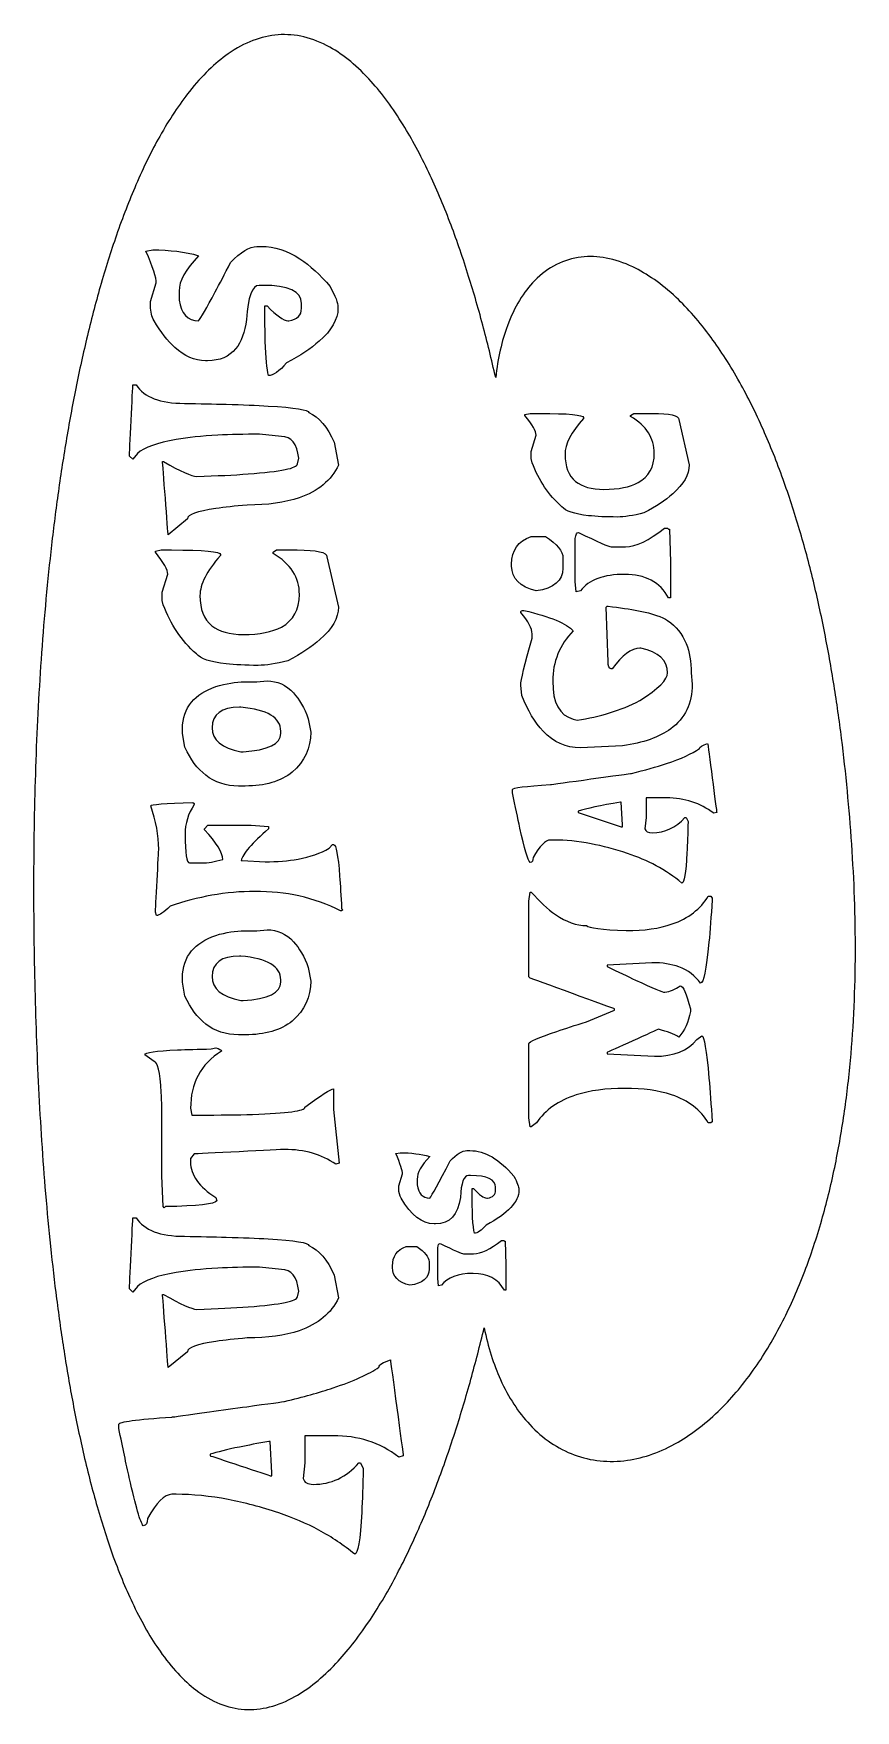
# Model space of a CAD drawing. Extents: x 0 to 189, y 0 to 432.
# Drawn here: x 31.4 to 151.6, y 187 to 432.4 of the extents above; entities that cross this region are included whole.
import ezdxf

# ---------------------------------------------------------------- set-up
doc = ezdxf.new("R2010")
doc.units = 0
doc.layers.add('mytext', color=7, linetype='CONTINUOUS')

msp = doc.modelspace()

# ---------------------------------------------------------------- linework, layer by layer
at = {"layer": 'mytext', "color": 7}
for points in [[(47.854728, 400.553872), (48.844672, 400.746352)], [(47.854728, 400.553872), (47.854728, 400.553872)], [(64.07892, 401.241336), (64.738888, 401.241336)], [(48.514696, 392.551767), (48.514696, 393.211735), (49.36716, 395.906591)], [(64.903872, 395.549119), (64.408896, 395.549119)], [(52.694488, 394.724159), (52.694488, 393.404223)], [(70.596088, 392.194295), (70.596088, 392.881759)], [(65.233856, 392.386767), (65.233856, 392.551767), (65.563832, 392.551767)], [(68.588688, 390.379375), (68.75368, 390.379375)], [(75.930832, 392.386767), (75.930832, 392.194295)], [(56.87428, 384.522175), (56.544288, 384.522175)], [(45.929824, 380.974855), (46.424792, 380.974855)], [(103.280504, 376.515679), (103.280504, 376.663783), (104.021016, 376.811879), (105.378632, 376.811879)], [(103.280584, 376.515679), (103.280504, 376.515679)], [(111.821072, 376.219471), (111.821072, 376.071375)], [(118.732504, 376.367575), (118.732504, 376.515679), (119.176816, 376.811879), (121.892024, 376.811879)], [(125.792048, 375.923271), (127.29776, 369.308039)], [(67.653736, 373.440223), (64.463888, 373.770207)], [(104.317224, 369.604239), (104.1692, 370.196647), (104.1692, 371.258047), (104.909712, 373.652367)], [(46.589792, 370.937855), (45.929824, 370.112895), (45.434856, 370.580367), (45.434856, 370.580367)], [(75.353352, 372.615263), (76.01332, 369.260431)], [(50.274608, 369.755407), (50.439608, 369.755407)], [(69.991128, 369.425423), (70.1836, 370.250383)], [(53.931928, 361.395831), (51.099568, 359.058447)], [(104.16912, 358.817463), (106.29192, 358.817463)], [(110.636248, 352.226911), (110.636248, 358.521255)], [(123.669248, 360.026967), (124.138248, 360.026967), (124.286272, 359.854175), (124.434288, 359.854175), (124.582312, 355.065535), (124.582312, 349.807911), (124.286112, 349.807911)], [(49.229656, 356.501071), (49.229656, 356.666063), (50.054624, 356.831055), (51.567048, 356.831055)], [(49.229656, 356.501071), (49.229656, 356.501071)], [(58.744176, 356.171095), (58.744176, 356.006103)], [(66.443792, 356.336087), (66.443792, 356.501071), (66.938776, 356.831055), (69.963616, 356.831055)], [(74.3084, 355.841111), (75.985824, 348.471479)], [(115.8692, 357.311759), (117.96732, 357.311759)], [(101.330504, 354.473127), (101.330504, 354.769335)], [(101.330504, 354.473127), (101.330504, 354.473127)], [(108.834344, 355.657951), (108.834344, 354.152239)], [(50.3846, 348.801463), (50.219616, 349.461431), (50.219616, 350.643871), (51.044568, 353.311231)], [(111.376528, 350.844623), (110.784112, 350.721199), (110.636096, 352.226903), (110.636248, 352.226911)], [(115.42492, 340.477471), (115.12872, 348.450303), (115.276736, 348.598407), (115.42476, 348.598407)], [(104.317224, 343.933191), (104.317224, 344.550279)], [(120.213528, 342.452167), (120.090152, 342.452167)], [(116.042024, 339.440751), (115.869224, 339.440751)], [(127.59384, 338.848343), (127.717216, 337.194535)], [(62.236504, 337.527031), (64.051424, 337.527031), (65.563832, 337.664527)], [(102.83604, 335.540727), (102.663264, 337.046431), (102.663424, 337.046431)], [(61.714032, 333.814711), (61.54904, 333.814711)], [(71.58604, 332.137303), (71.943512, 330.157399)], [(110.340048, 332.085007), (110.932456, 331.936911)], [(53.189464, 329.992407), (53.189464, 330.652375)], [(53.546944, 327.957511), (53.189464, 329.992407), (53.189464, 329.992407)], [(67.571248, 329.992407), (67.571248, 330.322391)], [(61.714032, 327.297543), (62.044016, 327.297543), (62.044016, 327.297543)], [(117.547528, 328.184983), (111.3766, 327.888783)], [(62.374, 322.2928), (61.384048, 322.2928)], [(101.453912, 321.298232), (101.453912, 321.767224)], [(48.542136, 319.40544), (48.542192, 319.40544)], [(54.729384, 319.900416), (54.894376, 319.735424), (54.894376, 319.570432)], [(101.453912, 321.298232), (101.453912, 321.298232)], [(111.05588, 318.43492), (117.350216, 316.336808), (117.523016, 316.336808), (117.523016, 316.633008), (117.350216, 319.940632), (117.22684, 319.940632)], [(123.965448, 320.55772), (120.978728, 320.55772), (120.978728, 317.694408), (120.805936, 316.0406)], [(56.4068, 315.885616), (56.4068, 316.050608), (56.901776, 316.545584), (63.25396, 316.545584), (65.783824, 316.380592), (65.783824, 316.050608)], [(111.055912, 318.607712), (111.055912, 318.43492), (111.05588, 318.43492)], [(126.655984, 317.694408), (126.82876, 317.694408), (127.124968, 317.102)], [(131.321192, 318.43492), (130.876888, 318.311504)], [(107.476736, 314.386792), (107.007752, 314.386792)], [(74.638392, 313.190752), (75.13336, 313.713224), (75.29836, 313.713224)], [(54.234408, 311.045856), (56.076816, 311.045856)], [(61.769032, 311.37584), (61.934024, 311.37584), (65.26136, 311.210848)], [(103.823544, 305.451295), (104.021016, 306.759527), (104.193808, 306.759527)], [(76.453296, 304.363687), (76.645792, 304.171199), (76.453296, 304.006207), (76.315744, 304.006207)], [(130.087008, 306.191807), (130.28448, 306.191807)], [(49.3946, 303.346239), (49.2296, 303.841215)], [(62.236504, 301.118855), (64.051424, 301.118855), (65.563832, 301.256351)], [(61.714032, 297.406543), (61.54904, 297.406543)], [(71.58604, 295.729127), (71.943512, 293.749231)], [(121.842656, 296.441743), (115.276784, 296.071487), (115.276784, 295.874015)], [(53.189464, 293.584231), (53.189464, 294.244199)], [(53.546944, 291.549343), (53.189464, 293.584239), (53.189464, 293.584231)], [(67.571248, 293.584231), (67.571248, 293.914215)], [(104.021016, 294.195527), (103.823544, 294.368311)], [(61.714032, 290.889367), (62.044016, 290.889367), (62.044016, 290.889367)], [(112.265376, 287.802439), (116.38756, 289.505623), (116.38756, 289.678407)], [(127.470536, 289.678407), (127.470536, 289.308151)], [(62.374, 285.884623), (61.384048, 285.884623)], [(128.40852, 285.185967), (129.149032, 285.753695)], [(49.037112, 281.979815), (47.68968, 282.969767), (47.689736, 282.969767)], [(57.396744, 283.822223), (58.056712, 283.987215)], [(115.276784, 283.310007), (115.276784, 283.112535), (122.21292, 282.742287)], [(75.270864, 277.965015), (75.270864, 274.967663), (76.123304, 267.103063), (75.60084, 266.938071)], [(54.371912, 275.132655), (54.564384, 274.142711), (55.554344, 274.142711)], [(50.714584, 260.750879), (50.522096, 260.585887), (50.384544, 260.750879), (50.192064, 265.260655), (50.192064, 272.630287)], [(104.959, 272.992223), (104.193808, 272.424495), (104.021016, 272.424495), (103.823544, 273.732735), (103.823544, 273.732735)], [(130.654744, 273.165007), (130.457272, 272.992223), (130.087008, 272.992223)], [(54.894376, 268.450495), (54.371912, 267.790527), (54.371912, 267.268055)], [(84.409992, 268.506743), (85.04388, 268.629999)], [(84.409992, 268.506743), (84.409992, 268.506743)], [(94.7988, 268.946943), (95.221392, 268.946943)], [(84.832592, 263.382775), (84.832592, 263.805367), (85.37844, 265.530967)], [(95.327032, 265.302063), (95.010088, 265.302063)], [(87.509024, 264.773815), (87.509024, 263.928623)], [(95.538336, 263.277127), (95.538336, 263.382775), (95.749632, 263.382775)], [(98.97192, 263.153871), (98.97192, 263.594071)], [(102.387904, 263.277127), (102.387904, 263.153871)], [(58.056712, 262.070815), (58.221712, 261.603335)], [(97.686528, 261.991735), (97.792176, 261.991735)], [(45.929824, 259.100959), (46.424792, 259.100959)], [(90.185464, 258.241199), (89.97416, 258.241199)], [(99.83472, 255.793671), (100.16928, 255.793671), (100.274928, 255.670415), (100.380568, 255.670415), (100.486224, 252.254431), (100.486224, 248.503903), (100.274928, 248.503903)], [(85.924296, 254.930871), (87.438592, 254.930871)], [(90.537624, 250.229495), (90.537624, 254.719575)], [(94.270552, 253.856775), (95.767248, 253.856775)], [(67.653736, 251.566343), (64.463888, 251.896327)], [(75.353352, 250.741383), (76.01332, 247.386551)], [(83.899352, 251.831839), (83.899352, 252.043135)], [(83.899352, 251.831839), (83.899352, 251.831839)], [(89.252224, 252.677031), (89.252224, 251.602935)], [(46.589792, 249.063967), (45.929824, 248.239007), (45.434856, 248.706487), (45.434856, 248.706487)], [(50.274608, 247.881527), (50.439608, 247.881527)], [(69.991128, 247.551543), (70.1836, 248.376503)], [(91.065864, 249.243439), (90.643272, 249.155399), (90.537624, 250.229495), (90.537624, 250.229495)], [(53.931928, 239.521943), (51.099568, 237.18456)], [(43.894928, 228.275008), (43.894928, 228.90748)], [(43.894928, 228.275008), (43.894928, 228.275008)], [(66.031328, 221.372856), (66.251312, 221.372856), (66.251312, 221.785336), (66.031328, 226.377608), (65.838832, 226.377608)], [(75.243352, 227.230064), (71.06356, 227.230064), (71.06356, 223.24276), (70.843568, 220.960376)], [(57.259264, 224.507696), (57.259264, 224.287712), (57.259264, 224.287712)], [(85.472848, 224.287712), (84.840376, 224.095216)], [(78.98316, 223.24276), (79.203152, 223.24276), (79.615632, 222.4178)], [(52.254512, 218.650496), (51.62204, 218.650496)]]:
    msp.add_lwpolyline(points, dxfattribs=at)
for points in [[(67.163771, 432.20924), (64.706123, 432.024972), (62.261613, 431.092794), (59.871345, 429.419649)], [(74.739815, 430.399029), (72.230353, 431.797769), (69.690121, 432.398659), (67.163771, 432.20924)], [(59.871345, 429.419649), (57.944747, 428.071064), (56.053389, 426.241098), (54.218796, 423.933386)], [(80.797155, 425.377166), (78.814703, 427.585087), (76.787503, 429.257676), (74.739815, 430.399029)], [(85.474687, 419.019104), (83.952754, 421.4852), (82.389387, 423.603847), (80.797155, 425.377166)], [(54.218796, 423.933386), (52.725102, 422.054488), (51.269038, 419.858896), (49.86222, 417.348571)], [(49.86222, 417.348571), (48.664744, 415.211795), (47.502948, 412.846986), (46.383998, 410.255352)], [(89.217535, 412.062025), (88.004177, 414.627421), (86.754072, 416.946027), (85.474687, 419.019104)], [(46.383998, 410.255352), (45.399066, 407.974121), (44.447331, 405.517147), (43.533678, 402.885253)], [(92.302565, 404.788047), (91.305456, 407.400875), (90.275463, 409.825256), (89.217535, 412.062025)], [(43.533678, 402.885253), (42.710607, 400.514291), (41.918442, 398.001374), (41.160756, 395.347105)], [(94.895991, 397.323073), (94.060192, 399.962598), (93.194536, 402.450724), (92.302565, 404.788047)], [(49.36716, 395.906591), (49.36716, 396.658229), (48.863016, 398.207322), (47.854728, 400.553872)], [(48.844672, 400.746352), (51.301221, 400.746352), (53.537779, 400.462203), (55.554344, 399.893904)], [(60.229104, 398.903952), (61.695701, 400.462208), (62.978973, 401.241336), (64.07892, 401.241336)], [(64.738888, 401.241336), (66.636102, 401.241336), (68.513453, 400.636917), (70.37094, 399.428079)], [(119.050865, 398.243091), (116.412352, 399.502202), (113.8607, 399.967088), (111.508233, 399.691002)], [(55.554344, 399.893904), (53.647773, 397.895669), (52.694488, 396.172421), (52.694488, 394.724159)], [(57.983767, 394.589358), (58.617266, 395.78153), (59.365712, 397.219728), (60.229104, 398.903952)], [(70.37094, 399.428079), (71.851877, 398.464297), (73.320188, 397.116313), (74.775872, 395.384127)], [(111.508233, 399.691002), (108.956947, 399.391583), (106.639936, 398.220651), (104.700477, 396.246132)], [(125.383614, 393.771844), (123.255398, 395.770926), (121.126261, 397.252703), (119.050865, 398.243091)], [(41.160756, 395.347105), (40.466799, 392.916089), (39.801764, 390.366499), (39.168396, 387.6988)], [(64.408896, 395.549119), (63.363952, 395.549119), (62.749819, 393.880869), (62.566496, 390.544367)], [(70.596088, 392.881759), (70.596088, 394.659999), (68.698683, 395.549119), (64.903872, 395.549119)], [(74.775872, 395.384127), (75.545845, 393.954197), (75.930832, 392.955077), (75.930832, 392.386767)], [(97.102539, 389.734376), (96.39357, 392.389813), (95.657162, 394.919228), (94.895991, 397.323073)], [(104.700477, 396.246132), (103.076108, 394.592398), (101.71658, 392.374973), (100.706069, 389.633763)], [(52.694488, 393.404223), (53.006136, 391.387658), (53.959421, 390.379375), (55.554344, 390.379375)], [(55.554344, 390.379375), (55.897401, 390.783695), (56.707209, 392.187022), (57.983767, 394.589358)], [(130.49772, 387.918367), (128.81268, 390.214424), (127.098446, 392.161064), (125.383614, 393.771844)], [(49.037168, 390.379375), (48.688853, 390.929349), (48.514696, 391.653479), (48.514696, 392.551767)], [(52.077117, 386.455096), (51.025625, 387.409645), (50.012308, 388.717738), (49.037168, 390.379375)], [(62.566496, 390.544367), (62.322091, 388.698699), (61.789046, 387.277273), (60.967362, 386.280089)], [(65.306375, 387.355366), (65.258029, 388.776774), (65.233856, 390.453907), (65.233856, 392.386767)], [(65.563832, 392.551767), (66.957101, 391.103506), (67.965387, 390.379375), (68.588688, 390.379375)], [(68.75368, 390.379375), (69.981952, 390.562703), (70.596088, 391.167677), (70.596088, 392.194295)], [(75.930832, 392.194295), (75.930832, 390.595291), (75.012739, 388.986197), (73.176553, 387.367015)], [(39.168396, 387.6988), (38.58126, 385.225822), (38.021336, 382.651348), (37.490811, 379.975747)], [(98.993056, 382.060719), (98.387652, 384.726158), (97.756779, 387.283925), (97.102539, 389.734376)], [(100.706069, 389.633763), (99.896816, 387.438506), (99.311401, 384.907326), (98.993056, 382.060719)], [(134.678973, 381.360085), (133.317374, 383.799801), (131.917916, 385.983189), (130.49772, 387.918367)], [(56.544288, 384.522175), (54.985658, 384.522175), (53.496601, 385.166482), (52.077117, 386.455096)], [(60.967362, 386.280089), (60.001675, 385.108146), (58.637315, 384.522175), (56.87428, 384.522175)], [(65.756328, 382.349783), (65.537781, 383.292987), (65.387797, 384.961514), (65.306375, 387.355366)], [(73.176553, 387.367015), (71.981293, 386.313013), (70.397007, 385.254735), (68.423696, 384.192183)], [(68.423696, 384.192183), (67.342085, 382.963917), (66.452963, 382.349783), (65.756328, 382.349783)], [(45.68234, 375.777611), (45.806082, 378.376233), (45.929824, 380.974855), (45.929824, 380.974855)], [(46.424792, 380.974855), (47.598067, 379.178274), (49.944616, 378.279983), (53.46444, 378.279983)], [(138.140784, 374.393137), (137.023145, 376.91366), (135.865432, 379.234186), (134.678973, 381.360085)], [(37.490811, 379.975747), (36.994336, 377.471869), (36.523608, 374.879428), (36.080418, 372.198727)], [(53.46444, 378.279983), (55.715508, 378.245979), (57.757805, 378.20283), (59.591332, 378.150535)], [(59.591332, 378.150535), (61.989966, 378.082123), (64.031309, 377.998058), (65.71536, 377.898342)], [(65.71536, 377.898342), (69.684144, 377.663342), (71.668536, 377.341411), (71.668536, 376.932551)], [(45.434856, 370.580367), (45.434856, 370.580367), (45.558598, 373.178989), (45.68234, 375.777611)], [(71.668536, 376.932551), (73.171789, 376.272583), (74.400061, 374.833487), (75.353352, 372.615263)], [(104.909712, 373.652367), (104.909712, 374.195407), (104.366669, 375.149845), (103.280584, 376.515679)], [(105.378632, 376.811879), (109.673592, 376.811879), (111.821072, 376.61441), (111.821072, 376.219471)], [(111.821072, 376.071375), (110.027392, 374.047311), (109.130552, 372.294767), (109.130552, 370.813743)], [(122.188224, 370.961847), (122.188224, 373.199837), (121.036317, 375.001746), (118.732504, 376.367575)], [(121.892024, 376.811879), (124.49204, 376.811879), (125.792048, 376.515677), (125.792048, 375.923271)], [(52.275271, 372.995411), (49.516763, 372.524353), (47.621603, 371.838501), (46.589792, 370.937855)], [(58.353268, 373.621275), (55.999901, 373.4941), (53.973902, 373.285479), (52.275271, 372.995411)], [(64.463888, 373.770207), (62.227474, 373.770207), (60.190601, 373.720563), (58.353268, 373.621275)], [(70.1836, 370.250383), (69.945285, 372.376943), (69.101997, 373.440223), (67.653736, 373.440223)], [(141.028046, 367.166591), (140.102875, 369.737129), (139.137774, 372.144707), (138.140784, 374.393137)], [(36.080418, 372.198727), (35.662723, 369.672234), (35.269489, 367.067343), (34.902217, 364.384308)], [(109.130552, 370.813743), (109.130552, 369.033642), (109.649604, 367.718665), (110.687709, 366.868815)], [(119.830417, 366.693782), (121.402288, 367.554711), (122.188224, 368.977399), (122.188224, 370.961847)], [(50.687088, 364.406927), (50.480848, 367.081167), (50.274608, 369.755407), (50.274608, 369.755407)], [(50.439608, 369.755407), (52.896141, 368.343813), (54.509392, 367.619682), (55.27936, 367.583015)], [(62.787138, 367.95707), (67.589798, 368.307379), (69.991128, 368.79683), (69.991128, 369.425423)], [(76.01332, 369.260431), (74.950335, 367.018698), (73.029369, 365.420451), (70.250422, 364.46569)], [(108.661552, 363.161791), (106.752683, 364.840287), (105.304573, 366.98777), (104.317224, 369.604239)], [(127.29776, 369.308039), (127.29776, 367.877926), (126.494602, 366.453807), (124.888287, 365.035681)], [(55.27936, 367.583015), (58.223988, 367.682087), (60.726581, 367.806772), (62.787138, 367.95707)], [(110.687709, 366.868815), (111.636091, 366.092415), (113.017682, 365.704215), (114.83248, 365.704215)], [(114.83248, 365.704215), (116.959947, 365.704215), (118.625926, 366.034071), (119.830417, 366.693782)], [(143.44061, 359.768101), (142.67326, 362.370186), (141.867073, 364.835401), (141.028046, 367.166591)], [(34.902217, 364.384308), (34.553933, 361.839993), (34.228996, 359.225406), (33.928684, 356.540762)], [(51.099568, 359.058447), (51.099568, 359.058447), (50.893328, 361.732687), (50.687088, 364.406927)], [(62.648984, 363.403231), (60.849247, 363.255618), (59.328192, 363.089543), (58.08582, 362.905007)], [(70.250422, 364.46569), (68.188813, 363.757384), (65.655001, 363.403231), (62.648984, 363.403231)], [(112.579496, 361.851211), (110.515195, 362.082483), (109.209213, 362.519343), (108.661552, 363.161791)], [(124.888287, 365.035681), (123.833005, 364.104032), (122.431085, 363.17497), (120.682528, 362.248495)], [(58.08582, 362.905007), (55.316559, 362.493673), (53.931928, 361.990615), (53.931928, 361.395831)], [(116.782504, 361.656087), (115.141595, 361.656087), (113.740592, 361.721128), (112.579496, 361.851211)], [(120.682528, 362.248495), (119.102768, 361.853557), (117.80276, 361.656087), (116.782504, 361.656087)], [(101.330504, 354.769335), (101.330504, 356.776941), (102.276709, 358.126317), (104.16912, 358.817463)], [(106.29192, 358.817463), (107.986869, 357.682013), (108.834344, 356.628842), (108.834344, 355.657951)], [(110.636248, 358.521255), (110.702072, 359.113666), (110.850176, 359.409871), (111.08056, 359.409871)], [(111.08056, 359.409871), (113.943867, 358.01113), (115.54008, 357.311759), (115.8692, 357.311759)], [(117.96732, 357.311759), (119.497704, 357.311759), (121.398347, 358.216829), (123.669248, 360.026967)], [(145.451801, 352.250687), (144.817255, 354.873392), (144.14531, 357.378462), (143.44061, 359.768101)], [(33.928684, 356.540762), (33.642548, 353.982843), (33.378768, 351.361326), (33.138449, 348.676395)], [(51.044568, 353.311231), (51.044568, 353.916202), (50.439597, 354.979482), (49.229656, 356.501071)], [(51.567048, 356.831055), (56.3518, 356.831055), (58.744176, 356.611069), (58.744176, 356.171095)], [(58.744176, 356.006103), (56.745952, 353.751213), (55.74684, 351.79881), (55.74684, 350.148895)], [(70.293608, 350.313887), (70.293608, 352.807093), (69.010336, 354.814493), (66.443792, 356.336087)], [(69.963616, 356.831055), (72.860139, 356.831055), (74.3084, 356.501074), (74.3084, 355.841111)], [(104.909632, 350.844623), (102.523547, 351.437034), (101.330504, 352.646535), (101.330504, 354.473127)], [(108.834344, 354.152239), (108.834344, 352.325647), (107.526107, 351.223109), (104.909632, 350.844623)], [(117.843656, 353.263631), (114.782877, 353.263631), (112.627168, 352.457295), (111.376528, 350.844623)], [(124.286112, 349.807911), (123.019008, 352.111725), (120.871523, 353.263631), (117.843656, 353.263631)], [(147.117011, 344.648623), (146.596577, 347.284986), (146.040272, 349.818422), (145.451801, 352.250687)], [(33.138449, 348.676395), (32.908588, 346.108301), (32.700192, 343.482194), (32.514228, 340.798237)], [(52.359476, 344.910644), (51.57917, 346.08339), (50.920878, 347.38033), (50.3846, 348.801463)], [(55.74684, 350.148895), (55.74684, 348.165792), (56.325086, 346.700856), (57.481577, 345.754089)], [(67.66692, 345.559095), (69.418045, 346.518204), (70.293608, 348.103134), (70.293608, 350.313887)], [(75.985824, 348.471479), (75.985824, 346.878278), (75.091073, 345.291754), (73.301572, 343.711907)], [(115.42476, 348.598407), (117.150375, 348.400487), (118.637712, 348.178159), (119.886772, 347.931421)], [(102.663424, 347.685111), (102.663424, 347.882583), (102.819752, 347.981319), (103.132408, 347.981319)], [(104.317224, 344.550279), (104.317224, 345.340157), (103.765957, 346.385101), (102.663424, 347.685111)], [(103.132408, 347.981319), (106.999523, 347.076247), (109.402069, 346.080671), (110.340048, 344.994591)], [(119.886772, 347.931421), (121.960964, 347.521689), (123.378081, 347.044647), (124.13812, 346.500295)], [(124.13812, 346.500295), (125.371864, 345.663112), (126.275259, 344.542773), (126.848305, 343.139277)], [(55.224352, 341.624319), (54.134597, 342.582556), (53.179638, 343.677998), (52.359476, 344.910644)], [(57.481577, 345.754089), (58.538115, 344.889149), (60.077264, 344.456679), (62.099024, 344.456679)], [(62.099024, 344.456679), (64.469105, 344.456679), (66.32507, 344.824151), (67.66692, 345.559095)], [(73.301572, 343.711907), (72.125945, 342.674013), (70.564149, 341.639001), (68.616184, 340.606871)], [(102.663424, 337.046431), (102.663424, 337.754031), (103.214691, 340.049618), (104.317224, 343.933191)], [(110.340048, 344.994591), (109.344575, 343.958321), (108.595905, 342.833041), (108.094036, 341.61875)], [(148.479185, 336.985647), (148.058475, 339.630833), (147.603409, 342.18468), (147.117011, 344.648623)], [(59.589102, 340.164279), (57.289389, 340.421925), (55.834472, 340.908605), (55.224352, 341.624319)], [(108.094036, 341.61875), (107.583767, 340.384131), (107.328632, 339.057497), (107.328632, 337.638847)], [(120.090152, 342.452167), (118.823048, 342.452167), (117.473672, 341.448362), (116.042024, 339.440751)], [(124.138248, 338.848343), (124.138248, 340.691394), (122.830008, 341.892669), (120.213528, 342.452167)], [(126.848305, 343.139277), (127.345328, 341.921976), (127.59384, 340.491665), (127.59384, 338.848343)], [(32.514228, 340.798237), (32.335716, 338.221831), (32.177875, 335.592118), (32.041561, 332.909244)], [(64.271416, 339.946903), (62.44338, 339.946903), (60.882608, 340.019362), (59.589102, 340.164279)], [(68.616184, 340.606871), (66.856275, 340.166893), (65.408019, 339.946903), (64.271416, 339.946903)], [(115.869224, 339.440751), (115.573021, 339.506575), (115.42492, 339.852149), (115.42492, 340.477471)], [(120.09012, 334.800215), (122.788872, 336.54453), (124.138248, 337.893906), (124.138248, 338.848343)], [(54.529877, 334.578208), (55.339092, 335.536926), (56.514704, 336.29071), (58.056712, 336.839559)], [(58.056712, 336.839559), (59.578312, 337.297874), (60.971576, 337.527031), (62.236504, 337.527031)], [(65.563832, 337.664527), (67.059398, 337.664527), (68.348957, 337.081325), (69.432507, 335.91492)], [(107.328632, 337.638847), (107.328632, 334.462874), (108.332437, 332.611594), (110.340048, 332.085007)], [(127.717216, 337.194535), (127.717216, 334.375588), (126.675366, 332.196418), (124.591667, 330.657024)], [(149.572341, 329.280212), (149.24001, 331.930246), (148.874786, 334.498327), (148.479185, 336.985647)], [(53.189464, 330.652375), (53.189464, 332.210894), (53.636268, 333.519505), (54.529877, 334.578208)], [(61.54904, 333.814711), (58.872512, 333.814711), (57.534248, 332.815597), (57.534248, 330.817367)], [(67.571248, 330.322391), (67.571248, 332.30229), (65.618843, 333.466397), (61.714032, 333.814711)], [(69.432507, 335.91492), (70.27485, 335.008166), (70.992694, 333.74896), (71.58604, 332.137303)], [(105.930526, 330.295217), (104.727614, 331.551689), (103.696119, 333.300192), (102.83604, 335.540727)], [(115.631046, 332.989279), (117.197158, 333.472213), (118.683516, 334.075858), (120.09012, 334.800215)], [(32.041561, 332.909244), (31.910313, 330.326066), (31.799022, 327.693604), (31.708452, 325.011987)], [(110.932456, 331.936911), (112.571197, 332.1779), (114.137394, 332.52869), (115.631046, 332.989279)], [(57.534248, 330.817367), (57.534248, 329.039122), (58.927509, 327.865847), (61.714032, 327.297543)], [(62.044016, 327.297543), (65.728837, 327.554194), (67.571248, 328.452482), (67.571248, 329.992407)], [(71.943512, 330.157399), (71.943512, 327.865853), (71.045227, 325.913453), (69.248656, 324.3002)], [(111.3766, 327.888783), (109.281787, 327.888783), (107.466429, 328.690928), (105.930526, 330.295217)], [(124.591667, 330.657024), (122.916769, 329.419645), (120.568723, 328.595631), (117.547528, 328.184983)], [(150.424436, 321.54491), (150.171208, 324.197236), (149.886468, 326.775335), (149.572341, 329.280212)], [(56.592554, 323.873947), (55.383617, 324.815037), (54.368414, 326.176225), (53.546944, 327.957511)], [(123.96156, 325.578075), (126.120273, 326.298347), (127.726014, 327.027442), (128.778784, 327.765359)], [(128.778784, 327.765359), (128.778784, 328.012197), (129.181947, 328.259034), (129.988272, 328.505871)], [(129.988272, 328.505871), (129.988272, 328.505871), (130.321502, 325.988133), (130.654732, 323.470395)], [(31.708452, 325.011987), (31.621057, 322.42435), (31.552956, 319.790943), (31.504837, 317.111882)], [(69.248656, 324.3002), (67.525408, 322.961933), (65.233856, 322.2928), (62.374, 322.2928)], [(112.931844, 323.322296), (115.89389, 323.729576), (118.855936, 324.136856), (118.855936, 324.136856)], [(118.855936, 324.136856), (120.80791, 324.613272), (122.509785, 325.093678), (123.96156, 325.578075)], [(61.384048, 322.2928), (59.543828, 322.2928), (57.946663, 322.819849), (56.592554, 323.873947)], [(101.453912, 321.767224), (101.453912, 322.030514), (103.305192, 322.277352), (107.007752, 322.507736)], [(107.007752, 322.507736), (107.007752, 322.507736), (109.969798, 322.915016), (112.931844, 323.322296)], [(130.654732, 323.470395), (130.987962, 320.952657), (131.321192, 318.43492), (131.321192, 318.43492)], [(151.058696, 313.788352), (150.876895, 316.441362), (150.66487, 319.026594), (150.424436, 321.54491)], [(49.724576, 313.053256), (49.724576, 315.05149), (49.330429, 317.168885), (48.542136, 319.40544)], [(48.542192, 319.40544), (48.542192, 319.588762), (50.604589, 319.753754), (54.729384, 319.900416)], [(54.894376, 319.570432), (54.014424, 318.250496), (53.574448, 316.802234), (53.574448, 315.225648)], [(102.543236, 316.143168), (102.222193, 317.564547), (101.859085, 319.282901), (101.453912, 321.298232)], [(117.22684, 319.940632), (114.314157, 319.446957), (112.257181, 319.00265), (111.055912, 318.607712)], [(130.876888, 318.311504), (128.935101, 319.808981), (126.631288, 320.55772), (123.965448, 320.55772)], [(31.504837, 317.111882), (31.458288, 314.520252), (31.430437, 311.8859), (31.421907, 309.208929)], [(121.867344, 315.448192), (123.759755, 315.448192), (125.355968, 316.19693), (126.655984, 317.694408)], [(127.124968, 317.102), (127.085708, 315.310794), (127.031814, 313.786673), (126.963285, 312.529636)], [(53.574448, 315.225648), (53.574448, 312.43912), (53.794435, 311.045856), (54.234408, 311.045856)], [(59.074168, 311.540832), (59.074168, 312.549114), (58.185045, 313.997376), (56.4068, 315.885616)], [(65.783824, 316.050608), (63.345621, 313.942378), (62.007357, 312.384122), (61.769032, 311.37584)], [(104.021016, 311.103864), (103.718788, 311.439679), (103.226194, 313.119447), (102.543236, 316.143168)], [(107.007752, 314.386792), (106.267235, 314.386792), (105.41976, 313.53932), (104.465328, 311.844376)], [(112.944601, 313.838469), (111.027121, 314.204017), (109.2045, 314.386792), (107.476736, 314.386792)], [(120.805936, 316.0406), (120.921131, 315.645661), (121.274933, 315.448192), (121.867344, 315.448192)], [(49.477088, 308.447235), (49.600832, 310.750245), (49.724576, 313.053256), (49.724576, 313.053256)], [(70.086486, 311.601749), (71.878314, 311.927643), (73.395616, 312.457311), (74.638392, 313.190752)], [(75.29836, 313.713224), (75.645359, 313.713224), (75.9383, 312.181549), (76.177184, 309.118199)], [(104.465328, 311.844376), (104.465328, 311.350701), (104.317224, 311.103864), (104.021016, 311.103864)], [(118.26352, 312.436784), (116.416114, 313.047431), (114.643141, 313.514659), (112.944601, 313.838469)], [(122.452481, 310.633906), (121.155258, 311.332021), (119.758938, 311.93298), (118.26352, 312.436784)], [(126.963285, 312.529636), (126.802018, 309.57151), (126.559707, 308.092447), (126.236352, 308.092447)], [(151.468515, 305.879843), (151.37965, 308.451895), (151.243884, 311.087892), (151.058696, 313.788352)], [(31.421907, 309.208929), (31.41364, 306.614327), (31.423522, 303.979689), (31.45212, 301.305111)], [(56.076816, 311.045856), (56.901776, 311.045856), (57.900893, 311.210848), (59.074168, 311.540832)], [(65.26136, 311.210848), (67.045278, 311.210848), (68.653653, 311.341148), (70.086486, 311.601749)], [(126.236352, 308.092447), (125.08594, 309.048306), (123.82465, 309.895459), (122.452481, 310.633906)], [(49.2296, 303.841215), (49.2296, 303.841215), (49.353344, 306.144225), (49.477088, 308.447235)], [(63.776368, 306.866063), (61.686044, 306.866063), (59.588595, 306.67843), (57.484021, 306.303164)], [(70.225308, 306.203178), (68.203141, 306.645102), (66.053494, 306.866063), (63.776368, 306.866063)], [(76.177184, 309.118199), (76.279051, 307.811888), (76.371089, 306.227051), (76.453296, 304.363687)], [(104.193808, 306.759527), (105.414351, 305.370636), (106.603497, 304.277767), (107.761246, 303.480918)], [(51.374496, 304.693671), (50.457877, 303.795383), (49.797912, 303.346239), (49.3946, 303.346239)], [(57.484021, 306.303164), (55.454141, 305.941217), (53.417633, 305.404719), (51.374496, 304.693671)], [(76.315744, 304.006207), (74.433487, 304.994868), (72.403342, 305.727192), (70.225308, 306.203178)], [(103.823544, 299.909803), (103.823544, 302.680549), (103.823544, 305.451295), (103.823544, 305.451295)], [(124.807865, 302.103981), (127.19049, 302.934521), (128.950205, 304.29713), (130.087008, 306.191807)], [(130.654744, 305.624079), (130.502177, 303.192871), (130.344459, 301.125215), (130.181589, 299.421114)], [(130.28448, 306.191807), (130.531323, 306.191807), (130.654744, 306.002565), (130.654744, 305.624079)], [(151.596155, 297.962105), (151.603711, 300.530763), (151.562147, 303.169808), (151.468515, 305.879843)], [(107.761246, 303.480918), (109.319499, 302.408412), (110.820876, 301.872159), (112.265376, 301.872159)], [(112.265376, 301.872159), (112.545131, 301.543039), (114.486915, 301.296202), (118.090728, 301.131647)], [(118.090728, 301.131647), (120.709222, 301.131647), (122.948267, 301.455758), (124.807865, 302.103981)], [(31.45212, 301.305111), (31.480284, 298.675776), (31.523249, 296.096052), (31.580581, 293.565515)], [(54.529877, 298.170034), (55.339092, 299.128753), (56.514704, 299.882539), (58.056712, 300.431391)], [(58.056712, 300.431391), (59.578312, 300.889701), (60.971576, 301.118855), (62.236504, 301.118855)], [(65.563832, 301.256351), (67.059398, 301.256351), (68.348957, 300.673149), (69.432507, 299.506744)], [(69.432507, 299.506744), (70.27485, 298.59999), (70.992694, 297.340784), (71.58604, 295.729127)], [(103.823544, 294.368311), (103.823544, 294.368311), (103.823544, 297.139057), (103.823544, 299.909803)], [(130.181589, 299.421114), (129.799876, 295.427256), (129.389866, 293.430327), (128.95156, 293.430327)], [(53.189464, 294.244199), (53.189464, 295.802718), (53.636268, 297.11133), (54.529877, 298.170034)], [(61.54904, 297.406543), (58.872512, 297.406543), (57.534248, 296.407426), (57.534248, 294.409191)], [(67.571248, 293.914215), (67.571248, 295.894114), (65.618843, 297.058223), (61.714032, 297.406543)], [(151.410759, 290.045815), (151.5252, 292.606288), (151.588162, 295.244813), (151.596155, 297.962105)], [(115.276784, 295.874015), (116.903065, 295.091755), (118.295965, 294.431818), (119.455484, 293.894204)], [(125.794659, 295.820097), (124.677747, 296.234528), (123.360413, 296.441743), (121.842656, 296.441743)], [(128.95156, 293.430327), (128.188334, 294.525789), (127.136033, 295.322378), (125.794659, 295.820097)], [(31.580581, 293.565515), (31.640219, 290.933203), (31.715403, 288.354114), (31.805646, 285.827772)], [(57.534248, 294.409191), (57.534248, 292.630946), (58.927509, 291.457671), (61.714032, 290.889367)], [(62.044016, 290.889367), (65.728837, 291.146023), (67.571248, 292.044311), (67.571248, 293.584231)], [(71.943512, 293.749231), (71.943512, 291.457679), (71.045227, 289.505277), (69.248656, 287.892023)], [(110.204288, 291.936967), (107.112652, 293.066247), (104.021016, 294.195527), (104.021016, 294.195527)], [(119.455484, 293.894204), (122.003529, 292.712798), (123.424573, 292.122095), (123.718616, 292.122095)], [(123.718616, 292.122095), (124.492045, 292.204373), (125.240787, 292.517031), (125.96484, 293.060071)], [(125.96484, 293.060071), (126.409139, 293.060071), (126.911037, 291.93285), (127.470536, 289.678407)], [(56.592554, 287.465773), (55.383617, 288.406864), (54.368414, 289.768054), (53.546944, 291.549343)], [(116.38756, 289.678407), (116.38756, 289.678407), (113.295924, 290.807687), (110.204288, 291.936967)], [(150.87559, 282.145219), (151.109339, 284.691152), (151.289126, 287.324397), (151.410759, 290.045815)], [(61.384048, 285.884623), (59.543828, 285.884623), (57.946663, 286.411673), (56.592554, 287.465773)], [(69.248656, 287.892023), (67.525408, 286.553757), (65.233856, 285.884623), (62.374, 285.884623)], [(107.953696, 286.394038), (109.13676, 286.79885), (110.573987, 287.268317), (112.265376, 287.802439)], [(127.470536, 289.308151), (127.190792, 287.728391), (126.623069, 286.477749), (125.767368, 285.556223)], [(31.805646, 285.827772), (31.899786, 283.192348), (32.010312, 280.614324), (32.136672, 278.093159)], [(103.823544, 284.618247), (103.823544, 284.859959), (105.200261, 285.451889), (107.953696, 286.394038)], [(119.028708, 285.000843), (117.152746, 284.155425), (115.276784, 283.310007), (115.276784, 283.310007)], [(122.780632, 286.691679), (122.780632, 286.691679), (120.90467, 285.846261), (119.028708, 285.000843)], [(122.21292, 282.742287), (125.043315, 282.742287), (127.108515, 283.556847), (128.40852, 285.185967)], [(125.767368, 285.556223), (125.092675, 285.984074), (124.097096, 286.362559), (122.780632, 286.691679)], [(129.149032, 285.753695), (129.473118, 285.753695), (129.817558, 283.677702), (130.182352, 279.525717)], [(47.689736, 282.969767), (47.689736, 283.291736), (49.286626, 283.527754), (52.480405, 283.67782)], [(52.480405, 283.67782), (53.832836, 283.741367), (55.471616, 283.789501), (57.396744, 283.822223)], [(58.88168, 283.492239), (57.354202, 282.551535), (56.214746, 281.369499), (55.463313, 279.946131)], [(58.056712, 283.987215), (58.606691, 283.840554), (58.88168, 283.675562), (58.88168, 283.492239)], [(103.823544, 279.175491), (103.823544, 281.896869), (103.823544, 284.618247), (103.823544, 284.618247)], [(50.085616, 277.445402), (49.922828, 280.468344), (49.573326, 281.979815), (49.037112, 281.979815)], [(55.463313, 279.946131), (54.735712, 278.567906), (54.371912, 276.963414), (54.371912, 275.132655)], [(149.946629, 274.282449), (150.314479, 276.804393), (150.625837, 279.424967), (150.87559, 282.145219)], [(32.136672, 278.093159), (32.268883, 275.455243), (32.418427, 272.879575), (32.58467, 270.365533)], [(50.192064, 272.630287), (50.192064, 274.522562), (50.156581, 276.127601), (50.085616, 277.445402)], [(71.091072, 275.297647), (73.474283, 277.075893), (74.867547, 277.965015), (75.270864, 277.965015)], [(103.823544, 273.732735), (103.823544, 273.732735), (103.823544, 276.454113), (103.823544, 279.175491)], [(117.893256, 278.052383), (115.127672, 278.052383), (112.747777, 277.730974), (110.753573, 277.088156)], [(124.715389, 277.102662), (122.833588, 277.735809), (120.559544, 278.052383), (117.893256, 278.052383)], [(130.182352, 279.525717), (130.336196, 277.774706), (130.49366, 275.654469), (130.654744, 273.165007)], [(63.425944, 274.245004), (68.536029, 274.405954), (71.091072, 274.756835), (71.091072, 275.297647)], [(110.753573, 277.088156), (108.179398, 276.258389), (106.247874, 274.893078), (104.959, 272.992223)], [(130.087008, 272.992223), (128.967806, 274.904196), (127.177267, 276.274342), (124.715389, 277.102662)], [(55.554344, 274.142711), (58.636908, 274.142711), (61.260775, 274.176809), (63.425944, 274.245004)], [(148.569751, 266.484749), (149.08984, 268.970718), (149.550921, 271.569516), (149.946629, 274.282449)], [(32.58467, 270.365533), (32.759311, 267.724493), (32.952381, 265.151463), (33.163144, 262.645725)], [(61.494044, 268.780479), (58.19421, 268.615487), (54.894376, 268.450495), (54.894376, 268.450495)], [(68.093712, 269.110463), (68.093712, 269.110463), (64.793878, 268.945471), (61.494044, 268.780479)], [(75.60084, 266.938071), (73.547608, 268.386333), (71.045232, 269.110463), (68.093712, 269.110463)], [(85.37844, 265.530967), (85.37844, 266.012258), (85.055624, 267.004183), (84.409992, 268.506743)], [(85.04388, 268.629999), (86.616877, 268.629999), (88.049008, 268.448047), (89.340272, 268.084143)], [(89.340272, 268.084143), (88.11944, 266.804623), (87.509024, 265.701181), (87.509024, 264.773815)], [(92.333656, 267.450255), (93.272755, 268.448047), (94.094469, 268.946943), (94.7988, 268.946943)], [(95.221392, 268.946943), (97.4048, 268.946943), (99.54712, 267.696767), (101.648352, 265.196415)], [(54.371912, 267.268055), (54.371912, 265.379815), (55.600179, 263.647402), (58.056712, 262.070815)], [(89.340272, 261.991735), (89.668955, 262.379111), (90.666749, 264.198618), (92.333656, 267.450255)], [(95.010088, 265.302063), (94.340979, 265.302063), (93.947731, 264.233837), (93.830344, 262.097383)], [(98.97192, 263.594071), (98.97192, 264.732733), (97.756957, 265.302063), (95.327032, 265.302063)], [(101.648352, 265.196415), (102.141387, 264.280789), (102.387904, 263.641026), (102.387904, 263.277127)], [(146.678299, 258.795706), (147.37273, 261.227221), (148.005917, 263.789681), (148.569751, 266.484749)], [(33.163144, 262.645725), (33.385509, 260.002052), (33.627568, 257.433284), (33.888459, 254.938577)], [(85.167144, 261.991735), (84.944109, 262.343895), (84.832592, 262.807575), (84.832592, 263.382775)], [(87.509024, 263.928623), (87.708581, 262.637365), (88.318997, 261.991735), (89.340272, 261.991735)], [(95.872888, 256.850159), (95.649853, 257.812735), (95.538336, 259.955058), (95.538336, 263.277127)], [(95.749632, 263.382775), (96.641776, 262.455415), (97.287408, 261.991735), (97.686528, 261.991735)], [(102.387904, 263.153871), (102.387904, 261.463487), (100.78556, 259.755498), (97.580872, 258.029903)], [(97.792176, 261.991735), (98.578672, 262.109122), (98.97192, 262.496501), (98.97192, 263.153871)], [(58.221712, 261.603335), (57.946725, 261.108359), (55.444349, 260.824207), (50.714584, 260.750879)], [(89.97416, 258.241199), (88.236827, 258.241199), (86.634488, 259.491378), (85.167144, 261.991735)], [(93.830344, 262.097383), (93.489923, 259.526594), (92.274963, 258.241199), (90.185464, 258.241199)], [(45.68234, 253.903723), (45.806082, 256.502341), (45.929824, 259.100959), (45.929824, 259.100959)], [(46.424792, 259.100959), (47.598067, 257.304383), (49.944616, 256.406095), (53.46444, 256.406095)], [(97.580872, 258.029903), (96.888291, 257.243407), (96.318963, 256.850159), (95.872888, 256.850159)], [(144.188846, 251.2807), (145.084933, 253.630313), (145.918294, 256.134588), (146.678299, 258.795706)], [(53.46444, 256.406095), (55.715508, 256.372091), (57.757805, 256.328942), (59.591332, 256.276647)], [(59.591332, 256.276647), (61.989966, 256.208235), (64.031309, 256.12417), (65.71536, 256.024454)], [(65.71536, 256.024454), (69.684144, 255.789454), (71.668536, 255.467523), (71.668536, 255.058663)], [(90.537624, 254.719575), (90.584557, 255.142167), (90.690208, 255.353463), (90.854576, 255.353463)], [(90.854576, 255.353463), (92.897115, 254.355671), (94.035773, 253.856775), (94.270552, 253.856775)], [(95.767248, 253.856775), (96.858944, 253.856775), (98.214768, 254.502407), (99.83472, 255.793671)], [(33.888459, 254.938577), (34.165182, 252.292468), (34.463091, 249.729682), (34.781156, 247.249212)], [(45.434856, 248.706487), (45.434856, 248.706487), (45.558598, 251.305105), (45.68234, 253.903723)], [(71.668536, 255.058663), (73.171789, 254.398695), (74.400061, 252.959602), (75.353352, 250.741383)], [(83.899352, 252.043135), (83.899352, 253.475263), (84.574333, 254.437842), (85.924296, 254.930871)], [(87.438592, 254.930871), (88.64768, 254.120898), (89.252224, 253.369618), (89.252224, 252.677031)], [(52.275271, 251.121529), (49.516763, 250.65047), (47.621603, 249.964616), (46.589792, 249.063967)], [(58.353268, 251.747394), (55.999901, 251.620219), (53.973902, 251.411598), (52.275271, 251.121529)], [(64.463888, 251.896327), (62.227474, 251.896327), (60.190601, 251.846683), (58.353268, 251.747394)], [(70.1836, 248.376503), (69.945285, 250.503063), (69.101997, 251.566343), (67.653736, 251.566343)], [(86.452536, 249.243439), (84.750413, 249.666037), (83.899352, 250.528837), (83.899352, 251.831839)], [(89.252224, 251.602935), (89.252224, 250.299933), (88.318995, 249.513434), (86.452536, 249.243439)], [(95.6792, 250.969039), (93.495792, 250.969039), (91.958013, 250.393839), (91.065864, 249.243439)], [(100.274928, 248.503903), (99.37104, 250.147327), (97.839131, 250.969039), (95.6792, 250.969039)], [(140.994362, 244.038569), (142.126533, 246.264791), (143.196178, 248.677847), (144.188846, 251.2807)], [(50.687088, 242.533044), (50.480848, 245.207285), (50.274608, 247.881527), (50.274608, 247.881527)], [(50.439608, 247.881527), (52.896141, 246.469933), (54.509392, 245.745802), (55.27936, 245.709135)], [(34.781156, 247.249212), (35.120714, 244.601117), (35.483244, 242.046839), (35.86749, 239.585155)], [(55.27936, 245.709135), (58.223988, 245.808207), (60.726581, 245.932892), (62.787138, 246.08319)], [(62.787138, 246.08319), (67.589798, 246.433499), (69.991128, 246.92295), (69.991128, 247.551543)], [(76.01332, 247.386551), (74.950335, 245.144815), (73.029369, 243.546566), (70.250422, 242.591803)], [(95.372088, 235.508697), (96.042906, 237.926094), (96.690347, 240.424778), (97.3122, 243.002591)], [(97.3122, 243.002591), (97.885118, 240.197464), (98.690133, 237.682179), (99.68822, 235.464739)], [(136.9574, 237.231603), (138.368447, 239.267046), (139.720955, 241.53463), (140.994362, 244.038569)], [(51.099568, 237.18456), (51.099568, 237.18456), (50.893328, 239.858802), (50.687088, 242.533044)], [(58.08582, 241.031122), (55.316559, 240.61979), (53.931928, 240.116731), (53.931928, 239.521943)], [(62.648984, 241.529343), (60.849247, 241.381731), (59.328192, 241.215658), (58.08582, 241.031122)], [(70.250422, 242.591803), (68.188813, 241.883497), (65.655001, 241.529343), (62.648984, 241.529343)], [(35.86749, 239.585155), (36.281038, 236.935742), (36.719742, 234.393584), (37.182038, 231.957151)], [(81.92552, 237.267056), (81.92552, 237.615376), (82.484656, 237.963693), (83.602928, 238.312007)], [(83.602928, 238.312007), (83.602928, 238.312007), (84.070408, 234.805933), (84.537888, 231.29986)], [(75.22627, 234.227665), (78.224868, 235.22444), (80.457951, 236.23757), (81.92552, 237.267056)], [(131.908359, 231.14384), (133.64759, 232.872662), (135.340908, 234.899803), (136.9574, 237.231603)], [(68.121216, 232.234808), (70.837205, 232.891666), (73.205556, 233.555952), (75.22627, 234.227665)], [(93.160257, 228.090278), (93.922098, 230.469835), (94.660255, 232.943501), (95.372088, 235.508697)], [(99.68822, 235.464739), (100.870303, 232.838518), (102.323206, 230.630078), (103.982103, 228.852716)], [(37.182038, 231.957151), (37.684794, 229.30748), (38.215452, 226.782851), (38.772, 224.3813)], [(51.62204, 229.952424), (51.62204, 229.952424), (54.092631, 230.294189), (57.121759, 230.713218)], [(57.121759, 230.713218), (58.891444, 230.958024), (60.851766, 231.229202), (62.621454, 231.474008)], [(62.621454, 231.474008), (65.650602, 231.89304), (68.121216, 232.234808), (68.121216, 232.234808)], [(84.537888, 231.29986), (85.005368, 227.793786), (85.472848, 224.287712), (85.472848, 224.287712)], [(125.674126, 226.296109), (127.782007, 227.511615), (129.876514, 229.124156), (131.908359, 231.14384)], [(43.894928, 228.90748), (43.894928, 229.274125), (46.470632, 229.62244), (51.62204, 229.952424)], [(45.406313, 221.090091), (44.961586, 223.071587), (44.457791, 225.466559), (43.894928, 228.275008)], [(103.982103, 228.852716), (105.901795, 226.795935), (108.097341, 225.316424), (110.468283, 224.434787)], [(65.838832, 226.377608), (64.205782, 226.096811), (62.766334, 225.827928), (61.520487, 225.57096)], [(80.312002, 226.481162), (78.74289, 226.98043), (77.05334, 227.230064), (75.243352, 227.230064)], [(84.840376, 224.095216), (83.462679, 225.163636), (81.953221, 225.958951), (80.312002, 226.481162)], [(90.634974, 220.773839), (91.501725, 223.102659), (92.344566, 225.542527), (93.160257, 228.090278)], [(118.265151, 223.639054), (120.699916, 223.987041), (123.196261, 224.867252), (125.674126, 226.296109)], [(38.772, 224.3813), (39.385411, 221.734385), (40.030272, 219.236984), (40.703892, 216.886465)], [(61.520487, 225.57096), (59.675487, 225.190409), (58.255079, 224.835988), (57.259264, 224.507696)], [(57.259264, 224.287712), (57.259264, 224.287712), (59.45228, 223.558998), (61.645296, 222.830284)], [(110.468283, 224.434787), (112.917035, 223.524216), (115.552883, 223.251405), (118.265151, 223.639054)], [(47.442248, 214.058224), (47.030765, 214.532054), (46.35212, 216.87601), (45.406313, 221.090091)], [(61.645296, 222.830284), (63.838312, 222.10157), (66.031328, 221.372856), (66.031328, 221.372856)], [(70.843568, 220.960376), (70.990229, 220.392072), (71.47604, 220.10792), (72.301, 220.10792)], [(72.301, 220.10792), (74.940872, 220.10792), (77.168259, 221.152867), (78.98316, 223.24276)], [(79.615632, 222.4178), (79.566388, 219.922784), (79.495098, 217.800102), (79.401763, 216.049753)], [(51.62204, 218.650496), (50.577096, 218.650496), (49.394656, 217.468053), (48.07472, 215.103168)], [(59.879578, 217.885346), (57.206501, 218.395446), (54.664812, 218.650496), (52.254512, 218.650496)], [(87.736202, 213.596153), (88.727802, 215.855546), (89.695435, 218.249451), (90.634974, 220.773839)], [(40.703892, 216.886465), (41.460416, 214.246662), (42.253213, 211.792121), (43.078468, 209.519116)], [(67.296248, 215.928128), (64.720826, 216.780862), (62.248603, 217.433268), (59.879578, 217.885346)], [(79.401763, 216.049753), (79.182377, 211.935539), (78.841189, 209.878432), (78.3782, 209.878432)], [(48.07472, 215.103168), (48.07472, 214.406539), (47.863896, 214.058224), (47.442248, 214.058224)], [(73.120004, 213.418493), (71.319034, 214.388844), (69.377782, 215.225389), (67.296248, 215.928128)], [(84.377402, 206.624362), (85.522409, 208.781463), (86.643848, 211.107189), (87.736202, 213.596153)], [(78.3782, 209.878432), (76.78335, 211.209046), (75.030618, 212.389067), (73.120004, 213.418493)], [(43.078468, 209.519116), (44.029674, 206.899205), (45.024001, 204.520471), (46.055609, 202.37721)], [(80.419513, 199.974436), (81.76353, 201.971239), (83.085468, 204.190461), (84.377402, 206.624362)], [(46.055609, 202.37721), (47.291917, 199.808667), (48.581767, 197.578318), (49.915108, 195.676342)], [(75.633464, 193.901443), (77.250505, 195.614265), (78.850062, 197.642705), (80.419513, 199.974436)], [(49.915108, 195.676342), (51.599628, 193.273417), (53.353564, 191.394622), (55.156641, 190.020154)], [(69.63704, 189.051316), (71.646617, 190.179579), (73.653152, 191.803834), (75.633464, 193.901443)], [(55.156641, 190.020154), (57.451343, 188.270926), (59.825638, 187.338539), (62.237736, 187.182176)], [(62.237736, 187.182176), (64.679877, 187.023866), (67.160769, 187.661033), (69.63704, 189.051316)]]:
    msp.add_open_spline(points, degree=3, dxfattribs=at)

doc.saveas('drawing.dxf')
